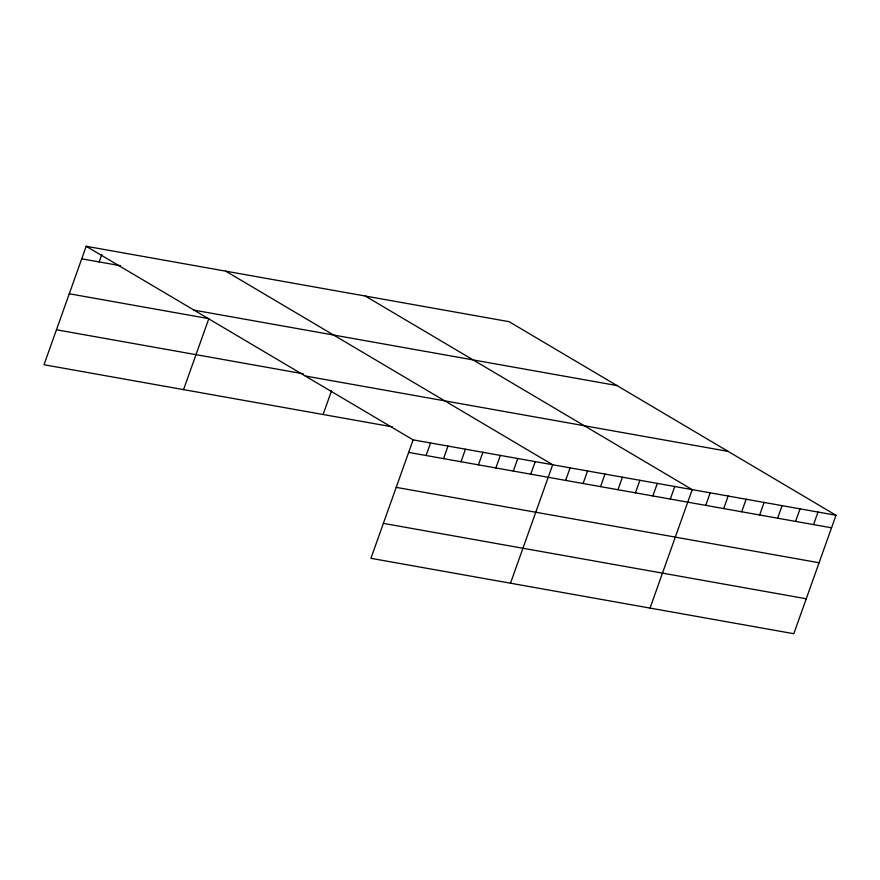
<?xml version="1.0" encoding="UTF-8"?>
<svg xmlns="http://www.w3.org/2000/svg" width="880" height="880" viewBox="0 0 880 880"><rect width="100%" height="100%" fill="white"/><g stroke="black" fill="none" stroke-linecap="round" stroke-linejoin="round"><path stroke-width="1.32" d="M86.185 246.279L413.116 439.857L370.931 558.327L793.815 633.721L836 515.262L509.069 321.673L86.185 246.279L44 364.738L392.425 426.866M99.165 261.921L101.838 254.397M183.546 389.62L208.824 318.648L69.267 293.766M323.103 414.502L331.551 390.786M426.096 455.51L430.562 442.97M443.542 458.623L448.008 446.083M460.988 461.736L465.454 449.196M478.423 464.849L482.889 452.309M495.869 467.951L500.335 455.411M513.315 471.064L517.781 458.524M530.761 474.177L535.227 461.637M510.488 583.209L552.673 464.75L225.731 271.161M565.642 480.403L570.108 467.852M583.088 483.505L587.554 470.965M600.534 486.618L605 474.078M617.98 489.731L622.446 477.191M635.426 492.844L639.892 480.293M652.861 495.946L657.327 483.406M670.307 499.059L674.773 486.519M650.034 608.091L692.219 489.632L365.288 296.043M705.727 505.373L710.193 492.833M723.701 508.585L728.167 496.034M741.675 511.786L746.141 499.246M759.649 514.987L764.115 502.447M777.612 518.199L782.078 505.648M795.586 521.4L800.052 508.86M813.56 524.601L818.026 512.061M81.719 258.819L120.626 265.749M194.073 310.156L616.957 385.561M56.441 329.78L303.347 373.802M305.228 375.98L728.112 451.385M413.116 439.857L836 515.262M408.65 452.408L831.534 527.802M396.209 487.355L819.093 562.76M383.383 523.369L806.267 598.774"/></g></svg>
